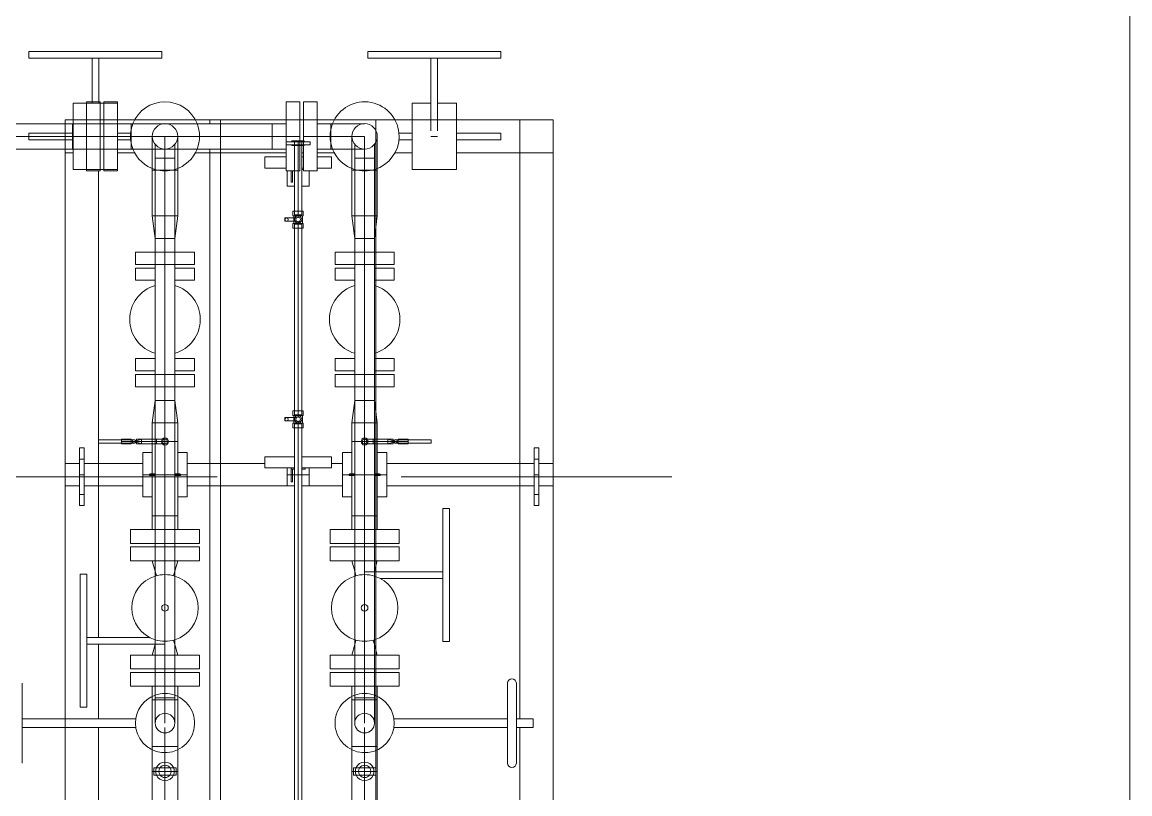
# Model space of a CAD drawing. Header units: inches. Extents: x -1128 to 651, y 96 to 845.
# Drawn here: x -1028.51 to -1024.003, y 702.913 to 706.051 of the extents above; entities that cross this region are included whole.
import ezdxf

# ---------------------------------------------------------------- set-up
doc = ezdxf.new("R2010")
doc.units = ezdxf.units.IN
doc.header["$MEASUREMENT"] = 0
doc.layers.add('EQUIPMENT LAYOUT-EMBED 1_DWG$0$DwgTemplate', color=7, linetype='Continuous')
doc.layers.add('Layout', color=6, linetype='Continuous', lineweight=18)

# ---------------------------------------------------------------- blocks, each defined once
blk = doc.blocks.new('A$C55974CAD')
at = {"layer": 'EQUIPMENT LAYOUT-EMBED 1_DWG$0$DwgTemplate', "color": 7, "lineweight": 0}
for p, q in [((29.9678, 3.8663), (29.9678, 7.3976)), ((30.025, 7.3976), (30.025, 3.8663)), ((30.0821, 3.8663), (30.0821, 7.3976)), ((27.5607, 4.994), (27.2007, 4.994)), ((27.3607, 4.994), (27.3607, 4.4818)), ((27.4007, 4.994), (27.4007, 4.4818)), ((30.01, 4.964), (30.04, 4.964)), ((30.01, 4.964), (30.01, 4.764)), ((30.04, 4.964), (30.04, 4.764)), ((30.377, 4.964), (30.377, 4.364)), ((30.407, 4.964), (30.377, 4.964)), ((30.407, 4.964), (30.407, 4.364)), ((29.875, 4.764), (29.9678, 4.764)), ((29.875, 4.764), (29.875, 4.7042)), ((29.9678, 4.7663), (30.025, 4.7663)), ((30.0821, 4.7663), (29.9678, 4.7663)), ((29.9678, 4.764), (30.0821, 4.764)), ((30.025, 4.7663), (30.0821, 4.7663)), ((30.0821, 4.764), (30.175, 4.764)), ((30.175, 4.764), (30.175, 4.7042)), ((27.452, 4.732), (27.752, 4.732)), ((27.452, 4.732), (27.452, 4.702)), ((27.452, 4.702), (27.752, 4.702)), ((27.737, 4.702), (27.737, 4.3944)), ((27.752, 4.732), (28.052, 4.732)), ((27.752, 4.702), (28.052, 4.702)), ((27.767, 4.702), (27.767, 4.4193)), ((28.052, 4.732), (28.052, 4.702)), ((29.8694, 4.7042), (29.9678, 4.7042)), ((29.8694, 4.7042), (29.8694, 4.6423)), ((29.875, 4.7042), (29.875, 4.6423)), ((29.9678, 4.7042), (30.025, 4.7042)), ((30.025, 4.7042), (30.0821, 4.7042)), ((30.0821, 4.7042), (30.1806, 4.7042)), ((30.175, 4.7042), (30.175, 4.6423)), ((30.1806, 4.7042), (30.1806, 4.6423)), ((28.6425, 4.65), (28.65, 4.65)), ((28.6425, 4.65), (28.6425, 4.49)), ((28.65, 4.65), (28.6575, 4.65)), ((28.6575, 4.65), (28.6575, 4.49)), ((30.1806, 4.679), (30.175, 4.679)), ((30.1806, 4.649), (30.175, 4.649)), ((30.377, 4.679), (30.1806, 4.679)), ((30.377, 4.649), (30.1806, 4.649)), ((29.8694, 4.6423), (29.9678, 4.6423)), ((29.9678, 4.6263), (29.8694, 4.6263)), ((29.8694, 4.5644), (29.8694, 4.6263)), ((29.875, 4.6423), (29.875, 4.6263)), ((29.875, 4.6263), (29.875, 4.5644)), ((29.9678, 4.6423), (30.025, 4.6423)), ((30.025, 4.6263), (29.9678, 4.6263)), ((30.025, 4.6423), (30.0821, 4.6423)), ((30.0821, 4.6263), (30.025, 4.6263)), ((30.0821, 4.6423), (30.1806, 4.6423)), ((30.1806, 4.6263), (30.0821, 4.6263)), ((30.175, 4.6423), (30.175, 4.6263)), ((30.175, 4.6263), (30.175, 4.5644)), ((30.1806, 4.5644), (30.1806, 4.6263)), ((28.6393, 4.5462), (28.6425, 4.5462)), ((28.6393, 4.5462), (28.6393, 4.5018)), ((28.6425, 4.5462), (28.65, 4.5462)), ((28.65, 4.5462), (28.65, 4.5018)), ((28.65, 4.5462), (28.6575, 4.5462)), ((28.6575, 4.5462), (28.6607, 4.5462)), ((28.6607, 4.5462), (28.6607, 4.5018)), ((29.9678, 4.5644), (29.8694, 4.5644)), ((29.875, 4.5644), (29.875, 4.564)), ((29.875, 4.564), (29.9678, 4.564)), ((30.025, 4.5644), (29.9678, 4.5644)), ((29.9678, 4.564), (30.0821, 4.564)), ((30.01, 4.564), (30.01, 4.5048)), ((30.0821, 4.5644), (30.025, 4.5644)), ((30.04, 4.564), (30.04, 4.5048)), ((30.1806, 4.5644), (30.0821, 4.5644)), ((30.0821, 4.564), (30.175, 4.564)), ((30.175, 4.5644), (30.175, 4.564)), ((27.5474, 4.3944), (27.5474, 4.5055)), ((27.5474, 4.5055), (27.6093, 4.5055)), ((27.6093, 4.3944), (27.6093, 4.5055)), ((27.6253, 4.5055), (27.6253, 4.3944)), ((27.6872, 4.5055), (27.6253, 4.5055)), ((27.6872, 4.5055), (27.6872, 4.3944)), ((28.1128, 4.3944), (28.1128, 4.5055)), ((28.1128, 4.5055), (28.1747, 4.5055)), ((28.1747, 4.3944), (28.1747, 4.5055)), ((28.1907, 4.5055), (28.1907, 4.3944)), ((28.2526, 4.5055), (28.1907, 4.5055)), ((28.2526, 4.5055), (28.2526, 4.3944)), ((28.6425, 4.5248), (28.6393, 4.5248)), ((28.6425, 4.5144), (28.6393, 4.5248)), ((28.6393, 4.5018), (28.6425, 4.5018)), ((28.6425, 4.5018), (28.65, 4.5018)), ((28.65, 4.4782), (28.65, 4.5018)), ((28.65, 4.5018), (28.65, 4.5018)), ((28.65, 4.5018), (28.65, 4.5018)), ((28.65, 4.5018), (28.6575, 4.5018)), ((28.6607, 4.5248), (28.6575, 4.5248)), ((28.6575, 4.5144), (28.6607, 4.5248)), ((28.6575, 4.5018), (28.6607, 4.5018)), ((30.025, 4.5024), (29.9678, 4.5024)), ((30.0821, 4.5024), (29.9678, 4.5024)), ((30.0821, 4.5024), (30.025, 4.5024)), ((28.6607, 4.4782), (28.6393, 4.4782)), ((28.6393, 4.4782), (28.6393, 4.4071)), ((28.6464, 4.4782), (28.6393, 4.4552)), ((28.6393, 4.4552), (28.6607, 4.4552)), ((28.6474, 4.4817), (28.6464, 4.4782)), ((28.65, 4.4552), (28.65, 4.4782)), ((28.65, 4.4071), (28.65, 4.4552)), ((28.6525, 4.4817), (28.6536, 4.4782)), ((28.6536, 4.4782), (28.6607, 4.4552)), ((28.6607, 4.4782), (28.6607, 4.4071)), ((28.8967, 4.3944), (28.8967, 4.4833)), ((28.8967, 4.4833), (28.9522, 4.4833)), ((28.9522, 4.3944), (28.9522, 4.4833)), ((29.4477, 4.4833), (29.4477, 4.3944)), ((29.5033, 4.4833), (29.4477, 4.4833)), ((29.5033, 4.4833), (29.5033, 4.3944)), ((27.1634, 4.4071), (26.9634, 4.4071)), ((27.1634, 4.2928), (27.1634, 4.4071)), ((27.2602, 4.4071), (27.1634, 4.4071)), ((27.276, 4.4071), (27.2602, 4.4071)), ((27.276, 4.2928), (27.276, 4.4071)), ((27.2761, 4.4071), (27.2761, 4.35)), ((27.4853, 4.4071), (27.2761, 4.4071)), ((27.4853, 4.4071), (27.4853, 4.35)), ((27.4853, 4.35), (27.4853, 4.4071)), ((27.4853, 4.4071), (27.5012, 4.4071)), ((27.5012, 4.4071), (27.5474, 4.4071)), ((27.6872, 4.4071), (27.6872, 4.3944)), ((27.7345, 4.3944), (27.6872, 4.4071)), ((28.0655, 4.3944), (28.1128, 4.4071)), ((28.1128, 4.3944), (28.1128, 4.4071)), ((28.3146, 4.4071), (28.2526, 4.4071)), ((28.3146, 4.3944), (28.3146, 4.4071)), ((28.496, 4.4071), (28.3146, 4.4071)), ((28.3146, 4.4071), (28.3146, 4.3944)), ((28.504, 4.4071), (28.496, 4.4071)), ((28.65, 4.4071), (28.504, 4.4071)), ((28.6393, 4.4071), (28.6393, 4.3881)), ((28.65, 4.3881), (28.65, 4.4071)), ((28.65, 4.2928), (28.65, 4.4071)), ((28.7333, 4.4071), (28.65, 4.4071)), ((28.6607, 4.4071), (28.6607, 4.3881)), ((28.7333, 4.3944), (28.7333, 4.4071)), ((28.7333, 4.4071), (28.7333, 4.3944)), ((28.7333, 4.4071), (28.8349, 4.3944)), ((29.5651, 4.3944), (29.6667, 4.4071)), ((29.6667, 4.3944), (29.6667, 4.4071)), ((29.6667, 4.3944), (29.6667, 4.4071)), ((29.8726, 4.4071), (29.6667, 4.4071)), ((29.8726, 4.4071), (29.8726, 4.3944)), ((29.8803, 4.4071), (29.8726, 4.4071)), ((29.8726, 4.3944), (29.8726, 4.4071)), ((30.025, 4.4071), (29.8803, 4.4071)), ((26.9978, 4.35), (27.1216, 4.35)), ((27.1216, 4.35), (27.1634, 4.35)), ((27.1633, 4.35), (27.1633, 4.35)), ((27.1634, 4.35), (27.1633, 4.35)), ((27.1634, 4.35), (27.2051, 4.35)), ((27.2051, 4.35), (27.2473, 4.35)), ((27.2473, 4.35), (27.276, 4.35)), ((27.276, 4.35), (27.2761, 4.35)), ((27.2761, 4.35), (27.3607, 4.35)), ((27.2761, 4.35), (27.2761, 4.2928)), ((27.3807, 4.3944), (27.495, 4.3944)), ((27.495, 4.35), (27.3807, 4.35)), ((27.4853, 4.35), (27.4853, 4.2928)), ((27.4853, 4.2928), (27.4853, 4.35)), ((27.495, 4.3944), (27.495, 4.3055)), ((27.495, 4.3944), (29.9264, 4.3944)), ((27.495, 4.3055), (27.495, 4.3944)), ((29.9264, 4.35), (27.495, 4.35)), ((27.495, 4.35), (27.495, 4.35)), ((27.495, 4.35), (27.495, 4.35)), ((27.5474, 4.35), (27.5474, 4.3944)), ((27.5474, 4.3055), (27.5474, 4.35)), ((27.6093, 4.35), (27.6093, 4.3944)), ((27.6093, 4.3055), (27.6093, 4.35)), ((27.6253, 4.3944), (27.6253, 4.35)), ((27.6253, 4.35), (27.6253, 4.3055)), ((27.6872, 4.3944), (27.6872, 4.3055)), ((27.6872, 4.3944), (27.6872, 4.35)), ((27.6872, 4.35), (27.6872, 4.3055)), ((27.737, 4.3938), (27.7345, 4.3944)), ((27.737, 4.3944), (27.737, 4.35)), ((28.0449, 4.3889), (28.0655, 4.3944)), ((28.1128, 4.35), (28.1128, 4.3944)), ((28.1128, 4.35), (28.1128, 4.3944)), ((28.1128, 4.3055), (28.1128, 4.35)), ((28.1128, 4.3055), (28.1128, 4.35)), ((28.1747, 4.35), (28.1747, 4.3944)), ((28.1747, 4.3055), (28.1747, 4.35)), ((28.1907, 4.3944), (28.1907, 4.35)), ((28.1907, 4.35), (28.1907, 4.3055)), ((28.2526, 4.3944), (28.2526, 4.35)), ((28.2526, 4.35), (28.2526, 4.3055)), ((28.3146, 4.3055), (28.3146, 4.3944)), ((28.3146, 4.3944), (28.3146, 4.35)), ((28.3146, 4.35), (28.3146, 4.3055)), ((28.6607, 4.3881), (28.6393, 4.3881)), ((28.6393, 4.3881), (28.65, 4.3881)), ((28.6393, 4.3881), (28.6393, 4.35)), ((28.65, 4.3881), (28.65, 4.3881)), ((28.65, 4.3881), (28.65, 4.3881)), ((28.65, 4.35), (28.65, 4.3881)), ((28.65, 4.3881), (28.6607, 4.3881)), ((28.6607, 4.35), (28.6607, 4.3881)), ((28.7333, 4.3055), (28.7333, 4.3944)), ((28.7333, 4.3944), (28.7333, 4.35)), ((28.7333, 4.35), (28.7333, 4.3055)), ((28.8349, 4.35), (28.8349, 4.3944)), ((28.8349, 4.3944), (28.8349, 4.35)), ((28.8349, 4.3055), (28.8349, 4.35)), ((28.8349, 4.35), (28.8349, 4.3055)), ((28.8967, 4.35), (28.8967, 4.3944)), ((28.8967, 4.3055), (28.8967, 4.35)), ((28.9522, 4.35), (28.9522, 4.3944)), ((28.9522, 4.3055), (28.9522, 4.35)), ((29.4477, 4.3944), (29.4477, 4.35)), ((29.4477, 4.35), (29.4477, 4.3055)), ((29.5033, 4.3944), (29.5033, 4.35)), ((29.5033, 4.35), (29.5033, 4.3055)), ((29.5651, 4.35), (29.5651, 4.3944)), ((29.5651, 4.3944), (29.5651, 4.35)), ((29.5651, 4.3055), (29.5651, 4.35)), ((29.5651, 4.35), (29.5651, 4.3055)), ((29.6667, 4.35), (29.6667, 4.3944)), ((29.6667, 4.3055), (29.6667, 4.3944)), ((29.6667, 4.3055), (29.6667, 4.35)), ((29.8726, 4.3944), (29.8726, 4.35)), ((29.8726, 4.3055), (29.8726, 4.3944)), ((29.8726, 4.35), (29.8726, 4.3055)), ((29.9264, 4.3944), (29.9264, 4.3055)), ((29.9264, 4.35), (29.9265, 4.35)), ((29.9265, 4.3944), (29.9265, 4.3055)), ((29.9678, 4.3944), (29.9265, 4.3944)), ((29.9265, 4.35), (29.9678, 4.35)), ((29.9891, 4.3944), (29.9678, 4.3944)), ((29.9678, 4.35), (30.025, 4.35)), ((30.407, 4.364), (30.377, 4.364)), ((27.495, 4.3055), (27.3807, 4.3055)), ((27.495, 4.3055), (29.9264, 4.3055)), ((27.5474, 4.1944), (27.5474, 4.3055)), ((27.6093, 4.1944), (27.6093, 4.3055)), ((27.6253, 4.3055), (27.6253, 4.1944)), ((27.6872, 4.3055), (27.6872, 4.2928)), ((27.6872, 4.3055), (27.6872, 4.1944)), ((27.7345, 4.3055), (27.6872, 4.2928)), ((27.7551, 4.3111), (27.7345, 4.3055)), ((28.0449, 4.3111), (28.0655, 4.3055)), ((28.0655, 4.3055), (28.1128, 4.2928)), ((28.1128, 4.2928), (28.1128, 4.3055)), ((28.1128, 4.1944), (28.1128, 4.3055)), ((28.1747, 4.1944), (28.1747, 4.3055)), ((28.1907, 4.3055), (28.1907, 4.1944)), ((28.2526, 4.3055), (28.2526, 4.1944)), ((28.3146, 4.2928), (28.3146, 4.3055)), ((28.3146, 4.3055), (28.3146, 4.2928)), ((28.7333, 4.2928), (28.7333, 4.3055)), ((28.7333, 4.3055), (28.7333, 4.2928)), ((28.8349, 4.3055), (28.7333, 4.2928)), ((28.8967, 4.2166), (28.8967, 4.3055)), ((28.9522, 4.2166), (28.9522, 4.3055)), ((29.4477, 4.3055), (29.4477, 4.2166)), ((29.5033, 4.3055), (29.5033, 4.2166)), ((29.6667, 4.2928), (29.5651, 4.3055)), ((29.6667, 4.2928), (29.6667, 4.3055)), ((29.6667, 4.2928), (29.6667, 4.3055)), ((29.8726, 4.3055), (29.8726, 4.2928)), ((29.8726, 4.2928), (29.8726, 4.3055)), ((29.9678, 4.3055), (29.9265, 4.3055)), ((29.9891, 4.3055), (29.9678, 4.3055)), ((27.1634, 4.2928), (26.9634, 4.2928)), ((27.2602, 4.2928), (27.1634, 4.2928)), ((27.276, 4.2928), (27.2602, 4.2928)), ((27.4853, 4.2928), (27.2761, 4.2928)), ((27.4853, 4.2928), (27.5012, 4.2928)), ((27.5012, 4.2928), (27.5474, 4.2928)), ((28.3146, 4.2928), (28.2526, 4.2928)), ((28.496, 4.2928), (28.3146, 4.2928)), ((28.504, 4.2928), (28.496, 4.2928)), ((28.65, 4.2928), (28.504, 4.2928)), ((28.7333, 4.2928), (28.65, 4.2928)), ((29.8726, 4.2928), (29.6667, 4.2928)), ((29.8726, 4.2928), (29.8803, 4.2928)), ((29.8803, 4.2928), (30.025, 4.2928)), ((28.8967, 4.2166), (28.9522, 4.2166)), ((29.5033, 4.2166), (29.4477, 4.2166)), ((27.5474, 4.1944), (27.6093, 4.1944)), ((27.6872, 4.1944), (27.6253, 4.1944)), ((28.1128, 4.1944), (28.1747, 4.1944)), ((28.2526, 4.1944), (28.1907, 4.1944)), ((29.9678, 3.8663), (30.0821, 3.8663)), ((29.9678, 3.8663), (30.025, 3.8663)), ((29.9678, 3.8663), (29.9678, 3.8042)), ((30.025, 3.7423), (30.025, 3.8663)), ((30.025, 3.8663), (30.0821, 3.8663)), ((30.0821, 3.8663), (30.0821, 3.8042)), ((28.7425, 3.809), (28.75, 3.809)), ((28.7425, 3.809), (28.7425, 3.7576)), ((28.75, 3.809), (28.7575, 3.809)), ((28.7575, 3.809), (28.7575, 3.7576)), ((29.6425, 3.809), (29.65, 3.809)), ((29.6425, 3.809), (29.6425, 3.7576)), ((29.65, 3.809), (29.6575, 3.809)), ((29.6575, 3.809), (29.6575, 3.7576)), ((29.8694, 3.8042), (30.025, 3.8042)), ((29.8694, 3.8042), (29.8694, 3.7423)), ((29.9872, 3.75), (29.9872, 3.8039)), ((29.9872, 3.8039), (30, 3.8039)), ((30, 3.75), (30, 3.8039)), ((30.025, 3.8042), (30.1806, 3.8042)), ((30.1806, 3.8042), (30.1806, 3.7423)), ((26.6381, 3.7667), (28.7119, 3.7667)), ((28.7119, 3.75), (26.6381, 3.75)), ((28.7119, 3.773), (28.7119, 3.75)), ((28.7325, 3.773), (28.7119, 3.773)), ((28.7119, 3.7667), (28.7294, 3.7667)), ((28.7294, 3.75), (28.7119, 3.75)), ((28.7119, 3.75), (28.7294, 3.75)), ((28.7119, 3.75), (28.7119, 3.727)), ((28.7294, 3.7667), (28.7294, 3.7333)), ((28.7294, 3.75), (28.7325, 3.75)), ((28.7325, 3.773), (28.7325, 3.75)), ((28.7325, 3.75), (28.7325, 3.7698)), ((28.7325, 3.7698), (28.7425, 3.7698)), ((28.7393, 3.75), (28.7325, 3.75)), ((28.7325, 3.75), (28.7325, 3.75)), ((28.7325, 3.7302), (28.7325, 3.75)), ((28.7325, 3.75), (28.7325, 3.727)), ((28.7425, 3.75), (28.7393, 3.75)), ((28.7425, 3.7698), (28.7575, 3.7698)), ((28.7575, 3.7698), (28.7675, 3.7698)), ((28.7607, 3.75), (28.7575, 3.75)), ((28.7675, 3.75), (28.7607, 3.75)), ((28.7675, 3.75), (28.7675, 3.773)), ((28.7675, 3.773), (28.7881, 3.773)), ((28.7706, 3.75), (28.7675, 3.75)), ((28.7675, 3.727), (28.7675, 3.75)), ((28.7706, 3.7667), (28.7706, 3.7333)), ((28.7706, 3.7667), (28.7881, 3.7667)), ((28.7881, 3.75), (28.7706, 3.75)), ((28.7881, 3.75), (28.7706, 3.75)), ((28.7881, 3.75), (28.7881, 3.773)), ((28.7881, 3.7667), (29.6119, 3.7667)), ((29.6119, 3.75), (28.7881, 3.75)), ((28.7881, 3.727), (28.7881, 3.75)), ((29.6119, 3.773), (29.6119, 3.75)), ((29.6325, 3.773), (29.6119, 3.773)), ((29.6119, 3.7667), (29.6294, 3.7667)), ((29.6294, 3.75), (29.6119, 3.75)), ((29.6119, 3.75), (29.6294, 3.75)), ((29.6119, 3.75), (29.6119, 3.727)), ((29.6294, 3.7667), (29.6294, 3.7333)), ((29.6294, 3.75), (29.6325, 3.75)), ((29.6325, 3.773), (29.6325, 3.75)), ((29.6325, 3.75), (29.6325, 3.7698)), ((29.6325, 3.7698), (29.6425, 3.7698)), ((29.6325, 3.75), (29.6325, 3.75)), ((29.6393, 3.75), (29.6325, 3.75)), ((29.6325, 3.7302), (29.6325, 3.75)), ((29.6325, 3.75), (29.6325, 3.727)), ((29.6425, 3.75), (29.6393, 3.75)), ((29.6425, 3.7698), (29.6575, 3.7698)), ((29.6575, 3.7698), (29.6675, 3.7698)), ((29.6607, 3.75), (29.6575, 3.75)), ((29.6675, 3.75), (29.6607, 3.75)), ((29.6675, 3.75), (29.6675, 3.773)), ((29.6675, 3.773), (29.6881, 3.773)), ((29.6706, 3.75), (29.6675, 3.75)), ((29.6675, 3.727), (29.6675, 3.75)), ((29.6706, 3.7667), (29.6706, 3.7333)), ((29.6706, 3.7667), (29.6881, 3.7667)), ((29.6881, 3.75), (29.6706, 3.75)), ((29.6881, 3.75), (29.6706, 3.75)), ((29.6881, 3.75), (29.6881, 3.773)), ((29.6881, 3.7667), (29.8694, 3.7667)), ((29.8694, 3.75), (29.6881, 3.75)), ((29.6881, 3.727), (29.6881, 3.75)), ((29.8694, 3.7667), (30.0017, 3.7667)), ((30.0017, 3.75), (29.8694, 3.75)), ((29.9842, 3.7778), (29.9842, 3.75)), ((29.9872, 3.7778), (29.9842, 3.7778)), ((29.9842, 3.75), (29.9842, 3.7423)), ((29.9872, 3.7423), (29.9872, 3.75)), ((30.0049, 3.7778), (30, 3.7778)), ((30, 3.75), (30.0017, 3.75)), ((30, 3.7423), (30, 3.75)), ((30.0017, 3.7667), (30.0017, 3.7333)), ((30.0049, 3.7778), (30.0049, 3.75)), ((30.0049, 3.75), (30.0049, 3.7423)), ((26.6381, 3.7333), (28.7119, 3.7333)), ((28.7119, 3.7333), (28.7294, 3.7333)), ((28.7325, 3.727), (28.7119, 3.727)), ((28.7325, 3.7302), (28.7675, 3.7302)), ((28.7675, 3.727), (28.7881, 3.727)), ((28.7706, 3.7333), (28.7881, 3.7333)), ((28.7881, 3.7333), (29.6119, 3.7333)), ((29.6119, 3.7333), (29.6294, 3.7333)), ((29.6325, 3.727), (29.6119, 3.727)), ((29.6325, 3.7302), (29.6675, 3.7302)), ((29.6675, 3.727), (29.6881, 3.727)), ((29.6706, 3.7333), (29.6881, 3.7333)), ((29.6881, 3.7333), (29.9842, 3.7333)), ((29.8694, 3.7423), (30.025, 3.7423)), ((30.025, 3.7263), (29.8694, 3.7263)), ((29.8694, 3.6644), (29.8694, 3.7263)), ((29.9842, 3.7423), (29.9842, 3.7263)), ((29.9842, 3.7333), (30.0017, 3.7333)), ((29.9842, 3.7263), (29.9842, 3.7222)), ((29.9872, 3.7222), (29.9842, 3.7222)), ((29.9872, 3.7263), (29.9872, 3.7423)), ((29.9872, 3.696), (29.9872, 3.7263)), ((29.9872, 3.696), (30, 3.696)), ((30, 3.7263), (30, 3.7423)), ((30, 3.696), (30, 3.7263)), ((30.0049, 3.7222), (30, 3.7222)), ((30.0049, 3.7423), (30.0049, 3.7263)), ((30.0049, 3.7263), (30.0049, 3.7222)), ((30.025, 3.7423), (30.1806, 3.7423)), ((30.025, 3.7263), (30.025, 3.6024)), ((30.1806, 3.7263), (30.025, 3.7263)), ((30.1806, 3.6644), (30.1806, 3.7263)), ((30.025, 3.6644), (29.8694, 3.6644)), ((29.9678, 3.6024), (29.9678, 3.6644)), ((30.1806, 3.6644), (30.025, 3.6644)), ((30.0821, 3.6024), (30.0821, 3.6644)), ((27.5474, 3.4944), (27.5474, 3.6055)), ((27.5474, 3.6055), (27.6093, 3.6055)), ((27.6093, 3.4944), (27.6093, 3.6055)), ((27.6253, 3.6055), (27.6253, 3.4944)), ((27.6872, 3.6055), (27.6253, 3.6055)), ((27.6872, 3.6055), (27.6872, 3.4944)), ((28.1128, 3.4944), (28.1128, 3.6055)), ((28.1128, 3.6055), (28.1747, 3.6055)), ((28.1747, 3.4944), (28.1747, 3.6055)), ((28.1907, 3.6055), (28.1907, 3.4944)), ((28.2526, 3.6055), (28.1907, 3.6055)), ((28.2526, 3.6055), (28.2526, 3.4944)), ((30.025, 3.6024), (29.9678, 3.6024)), ((30.0821, 3.6024), (29.9678, 3.6024)), ((29.9678, 3.45), (29.9678, 3.6024)), ((30.0821, 3.6024), (30.025, 3.6024)), ((30.025, 3.6024), (30.025, 3.6024)), ((30.025, 3.6024), (30.025, 3.6024)), ((30.025, 3.6024), (30.025, 3.45)), ((30.0821, 3.6024), (30.0821, 3.45)), ((28.8967, 3.4944), (28.8967, 3.5833)), ((28.8967, 3.5833), (28.9522, 3.5833)), ((28.9522, 3.4944), (28.9522, 3.5833)), ((29.4477, 3.5833), (29.4477, 3.4944)), ((29.5033, 3.5833), (29.4477, 3.5833)), ((29.5033, 3.5833), (29.5033, 3.4944)), ((27.1634, 3.5071), (26.9634, 3.5071)), ((27.1634, 3.3928), (27.1634, 3.5071)), ((27.2602, 3.5071), (27.1634, 3.5071)), ((27.276, 3.5071), (27.2602, 3.5071)), ((27.276, 3.3928), (27.276, 3.5071)), ((27.2761, 3.5071), (27.2761, 3.45)), ((27.4853, 3.5071), (27.2761, 3.5071)), ((27.4853, 3.5071), (27.4853, 3.45)), ((27.4853, 3.45), (27.4853, 3.5071)), ((27.4853, 3.5071), (27.5012, 3.5071)), ((27.5012, 3.5071), (27.5474, 3.5071)), ((27.6872, 3.5071), (27.6872, 3.4944)), ((27.7345, 3.4944), (27.6872, 3.5071)), ((28.0655, 3.4944), (28.1128, 3.5071)), ((28.1128, 3.4944), (28.1128, 3.5071)), ((28.3146, 3.5071), (28.2526, 3.5071)), ((28.3146, 3.5071), (28.3146, 3.4944)), ((28.3146, 3.4944), (28.3146, 3.5071)), ((28.496, 3.5071), (28.3146, 3.5071)), ((28.504, 3.5071), (28.496, 3.5071)), ((28.65, 3.5071), (28.504, 3.5071)), ((28.65, 3.3928), (28.65, 3.5071)), ((28.7333, 3.5071), (28.65, 3.5071)), ((28.7333, 3.5071), (28.7333, 3.4944)), ((28.7333, 3.5071), (28.8349, 3.4944)), ((28.7333, 3.4944), (28.7333, 3.5071)), ((29.5651, 3.4944), (29.6667, 3.5071)), ((29.6667, 3.4944), (29.6667, 3.5071)), ((29.6667, 3.4944), (29.6667, 3.5071)), ((29.8726, 3.5071), (29.6667, 3.5071)), ((29.8726, 3.5071), (29.8726, 3.4944)), ((29.8803, 3.5071), (29.8726, 3.5071)), ((29.8726, 3.4944), (29.8726, 3.5071)), ((30.025, 3.5071), (29.8803, 3.5071)), ((26.9978, 3.45), (27.1216, 3.45)), ((27.1216, 3.45), (27.1634, 3.45)), ((27.1633, 3.45), (27.1633, 3.45)), ((27.1634, 3.45), (27.1633, 3.45)), ((27.1634, 3.45), (27.2051, 3.45)), ((27.2051, 3.45), (27.2473, 3.45)), ((27.2473, 3.45), (27.276, 3.45)), ((27.276, 3.45), (27.2761, 3.45)), ((27.2761, 3.45), (27.3607, 3.45)), ((27.2761, 3.45), (27.2761, 3.3928)), ((27.3807, 3.4944), (27.495, 3.4944)), ((27.495, 3.45), (27.3807, 3.45)), ((27.4853, 3.45), (27.4853, 3.3928)), ((27.4853, 3.3928), (27.4853, 3.45)), ((27.495, 3.4944), (27.495, 3.4055)), ((27.495, 3.4944), (29.9264, 3.4944)), ((27.495, 3.4055), (27.495, 3.4944)), ((29.9264, 3.45), (27.495, 3.45)), ((27.495, 3.45), (27.495, 3.45)), ((27.495, 3.45), (27.495, 3.45)), ((27.5474, 3.45), (27.5474, 3.4944)), ((27.5474, 3.4055), (27.5474, 3.45)), ((27.6093, 3.45), (27.6093, 3.4944)), ((27.6093, 3.4055), (27.6093, 3.45)), ((27.6253, 3.4944), (27.6253, 3.45)), ((27.6253, 3.45), (27.6253, 3.4055)), ((27.6872, 3.4944), (27.6872, 3.4055)), ((27.6872, 3.4944), (27.6872, 3.45)), ((27.6872, 3.45), (27.6872, 3.4055)), ((27.7551, 3.4889), (27.7345, 3.4944)), ((28.0449, 3.4889), (28.0655, 3.4944)), ((28.063, 3.4055), (28.063, 3.45)), ((28.1128, 3.45), (28.1128, 3.4944)), ((28.1128, 3.45), (28.1128, 3.4944)), ((28.1128, 3.4055), (28.1128, 3.45)), ((28.1128, 3.4055), (28.1128, 3.45)), ((28.1747, 3.45), (28.1747, 3.4944)), ((28.1747, 3.4055), (28.1747, 3.45)), ((28.1907, 3.4944), (28.1907, 3.45)), ((28.1907, 3.45), (28.1907, 3.4055)), ((28.2526, 3.4944), (28.2526, 3.45)), ((28.2526, 3.45), (28.2526, 3.4055)), ((28.3146, 3.4944), (28.3146, 3.45)), ((28.3146, 3.4055), (28.3146, 3.4944)), ((28.3146, 3.45), (28.3146, 3.4055)), ((28.6393, 3.45), (28.6393, 3.4119)), ((28.65, 3.45), (28.65, 3.4119)), ((28.6607, 3.4119), (28.6607, 3.45)), ((28.7333, 3.4944), (28.7333, 3.45)), ((28.7333, 3.4055), (28.7333, 3.4944)), ((28.7333, 3.45), (28.7333, 3.4055)), ((28.8349, 3.4944), (28.8349, 3.45)), ((28.8349, 3.45), (28.8349, 3.4944)), ((28.8349, 3.45), (28.8349, 3.4055)), ((28.8349, 3.4055), (28.8349, 3.45)), ((28.8967, 3.45), (28.8967, 3.4944)), ((28.8967, 3.4055), (28.8967, 3.45)), ((28.9522, 3.45), (28.9522, 3.4944)), ((28.9522, 3.4055), (28.9522, 3.45)), ((29.4477, 3.4944), (29.4477, 3.45)), ((29.4477, 3.45), (29.4477, 3.4055)), ((29.5033, 3.4944), (29.5033, 3.45)), ((29.5033, 3.45), (29.5033, 3.4055)), ((29.5651, 3.45), (29.5651, 3.4944)), ((29.5651, 3.4944), (29.5651, 3.45)), ((29.5651, 3.4055), (29.5651, 3.45)), ((29.5651, 3.45), (29.5651, 3.4055)), ((29.6667, 3.45), (29.6667, 3.4944)), ((29.6667, 3.4055), (29.6667, 3.4944)), ((29.6667, 3.4055), (29.6667, 3.45)), ((29.8726, 3.4944), (29.8726, 3.45)), ((29.8726, 3.4055), (29.8726, 3.4944)), ((29.8726, 3.45), (29.8726, 3.4055)), ((29.9264, 3.4944), (29.9264, 3.4055)), ((29.9264, 3.45), (29.9265, 3.45)), ((29.9265, 3.4944), (29.9265, 3.4055)), ((29.9678, 3.4944), (29.9265, 3.4944)), ((29.9265, 3.45), (29.9678, 3.45)), ((29.9891, 3.4944), (29.9678, 3.4944)), ((29.9678, 3.45), (30.025, 3.45)), ((27.495, 3.4055), (27.3807, 3.4055)), ((27.495, 3.4055), (29.9264, 3.4055)), ((27.5474, 3.2944), (27.5474, 3.4055)), ((27.6093, 3.2944), (27.6093, 3.4055)), ((27.6253, 3.4055), (27.6253, 3.2944)), ((27.6872, 3.4055), (27.6872, 3.3928)), ((27.6872, 3.4055), (27.6872, 3.2944)), ((27.7345, 3.4055), (27.6872, 3.3928)), ((27.7551, 3.4111), (27.7345, 3.4055)), ((28.063, 3.4062), (28.0655, 3.4055)), ((28.063, 3.098), (28.063, 3.4055)), ((28.0655, 3.4055), (28.1128, 3.3928)), ((28.1128, 3.3928), (28.1128, 3.4055)), ((28.1128, 3.2944), (28.1128, 3.4055)), ((28.1747, 3.2944), (28.1747, 3.4055)), ((28.1907, 3.4055), (28.1907, 3.2944)), ((28.2526, 3.4055), (28.2526, 3.2944)), ((28.3146, 3.4055), (28.3146, 3.3928)), ((28.3146, 3.3928), (28.3146, 3.4055)), ((28.6393, 3.4119), (28.6607, 3.4119)), ((28.6393, 3.3928), (28.6393, 3.4119)), ((28.65, 3.4119), (28.6393, 3.4119)), ((28.65, 3.4119), (28.65, 3.3928)), ((28.65, 3.4119), (28.65, 3.4119)), ((28.65, 3.4119), (28.65, 3.4119)), ((28.6607, 3.4119), (28.65, 3.4119)), ((28.6607, 3.3928), (28.6607, 3.4119)), ((28.7333, 3.4055), (28.7333, 3.3928)), ((28.8349, 3.4055), (28.7333, 3.3928)), ((28.7333, 3.3928), (28.7333, 3.4055)), ((28.8967, 3.3166), (28.8967, 3.4055)), ((28.9522, 3.3166), (28.9522, 3.4055)), ((29.4477, 3.4055), (29.4477, 3.3166)), ((29.5033, 3.4055), (29.5033, 3.3166)), ((29.6667, 3.3928), (29.5651, 3.4055)), ((29.6667, 3.3928), (29.6667, 3.4055)), ((29.6667, 3.3928), (29.6667, 3.4055)), ((29.8726, 3.4055), (29.8726, 3.3928)), ((29.8726, 3.3928), (29.8726, 3.4055)), ((29.9891, 3.4055), (29.9265, 3.4055)), ((30.377, 3.436), (30.377, 2.836)), ((30.407, 3.436), (30.377, 3.436)), ((30.407, 3.436), (30.407, 2.836)), ((27.1634, 3.3928), (26.9634, 3.3928)), ((27.2602, 3.3928), (27.1634, 3.3928)), ((27.276, 3.3928), (27.2602, 3.3928)), ((27.4853, 3.3928), (27.2761, 3.3928)), ((27.4853, 3.3928), (27.5012, 3.3928)), ((27.5012, 3.3928), (27.5474, 3.3928)), ((28.033, 3.098), (28.033, 3.3806)), ((28.3146, 3.3928), (28.2526, 3.3928)), ((28.496, 3.3928), (28.3146, 3.3928)), ((28.504, 3.3928), (28.496, 3.3928)), ((28.65, 3.3928), (28.504, 3.3928)), ((28.6393, 3.3218), (28.6393, 3.3928)), ((28.65, 3.3928), (28.65, 3.3448)), ((28.7333, 3.3928), (28.65, 3.3928)), ((28.6607, 3.3218), (28.6607, 3.3928)), ((29.8726, 3.3928), (29.6667, 3.3928)), ((29.8726, 3.3928), (29.8803, 3.3928)), ((29.8803, 3.3928), (30.025, 3.3928)), ((27.3607, 2.806), (27.3607, 3.3181)), ((27.4007, 2.806), (27.4007, 3.3181)), ((28.6607, 3.3448), (28.6393, 3.3448)), ((28.6464, 3.3218), (28.6393, 3.3448)), ((28.6393, 3.3218), (28.6607, 3.3218)), ((28.6425, 3.2982), (28.6393, 3.2982)), ((28.6393, 3.2537), (28.6393, 3.2982)), ((28.6425, 3.15), (28.6425, 3.31)), ((28.65, 3.2982), (28.6425, 3.2982)), ((28.6474, 3.3183), (28.6464, 3.3218)), ((28.65, 3.3448), (28.65, 3.3218)), ((28.65, 3.3218), (28.65, 3.2982)), ((28.65, 3.2982), (28.65, 3.2982)), ((28.65, 3.2982), (28.65, 3.2982)), ((28.65, 3.2537), (28.65, 3.2982)), ((28.6575, 3.2982), (28.65, 3.2982)), ((28.6525, 3.3183), (28.6536, 3.3218)), ((28.6536, 3.3218), (28.6607, 3.3448)), ((28.6575, 3.15), (28.6575, 3.31)), ((28.6607, 3.2982), (28.6575, 3.2982)), ((28.6607, 3.2537), (28.6607, 3.2982)), ((28.8967, 3.3166), (28.9522, 3.3166)), ((29.5033, 3.3166), (29.4477, 3.3166)), ((27.5474, 3.2944), (27.6093, 3.2944)), ((27.6872, 3.2944), (27.6253, 3.2944)), ((28.1128, 3.2944), (28.1747, 3.2944)), ((28.2526, 3.2944), (28.1907, 3.2944)), ((28.6425, 3.2855), (28.6393, 3.2752)), ((28.6393, 3.2752), (28.6425, 3.2752)), ((28.6425, 3.2537), (28.6393, 3.2537)), ((28.65, 3.2537), (28.6425, 3.2537)), ((28.6575, 3.2537), (28.65, 3.2537)), ((28.6575, 3.2855), (28.6607, 3.2752)), ((28.6575, 3.2752), (28.6607, 3.2752)), ((28.6607, 3.2537), (28.6575, 3.2537)), ((30.01, 3.236), (30.01, 3.2951)), ((30.04, 3.236), (30.04, 3.2951)), ((30.175, 3.236), (29.875, 3.236)), ((29.875, 3.036), (29.875, 3.236)), ((30.175, 3.151), (30.175, 3.236)), ((28.65, 3.15), (28.6425, 3.15)), ((28.6575, 3.15), (28.65, 3.15)), ((30.025, 3.1508), (30.025, 3.1211)), ((30.377, 3.151), (30.0494, 3.151)), ((28.048, 3.098), (27.748, 3.098)), ((27.748, 3.068), (27.748, 3.098)), ((28.348, 3.098), (28.048, 3.098)), ((28.348, 3.068), (28.348, 3.098)), ((30.377, 3.121), (30.0494, 3.121)), ((30.175, 3.036), (30.175, 3.121)), ((28.048, 3.068), (27.748, 3.068)), ((28.348, 3.068), (28.048, 3.068)), ((30.175, 3.036), (29.875, 3.036)), ((30.01, 2.836), (30.01, 3.036)), ((30.04, 2.836), (30.04, 3.036)), ((27.2007, 2.806), (27.5607, 2.806)), ((30.04, 2.836), (30.01, 2.836)), ((30.407, 2.836), (30.377, 2.836)), ((27.5607, 2.766), (27.2007, 2.766)), ((27.3607, 2.69), (27.3607, 2.766)), ((27.4007, 2.69), (27.4007, 2.766)), ((27.4007, 2.69), (27.3607, 2.69)), ((61, 0), (0, 0))]:
    blk.add_line(p, q, dxfattribs=at)
at = {"layer": 'EQUIPMENT LAYOUT-EMBED 1_DWG$0$DwgTemplate', "color": 1, "lineweight": 0}
for p, q in [((28.4908, 5.335), (28.4908, 4.735)), ((24.4542, 4.8), (27.3607, 4.8)), ((27.4007, 4.8), (29.9678, 4.8)), ((28.45, 4.8), (28.55, 4.8)), ((28.45, 4.735), (28.45, 4.8)), ((28.55, 4.735), (28.55, 4.8)), ((29.95, 4.8), (29.95, 4.764)), ((29.95, 4.8), (29.9678, 4.8)), ((30.0821, 4.8), (30.1, 4.8)), ((30.0821, 4.8), (30.1, 4.8)), ((30.1, 4.8), (30.1, 4.764)), ((30.1, 4.8), (30.1, 4.764)), ((28.45, 4.45), (28.45, 4.715)), ((28.4908, 4.735), (28.4908, 4.715)), ((28.4908, 4.715), (28.4908, 4.45)), ((28.55, 4.45), (28.55, 4.715)), ((24.4542, 4.65), (27.3607, 4.65)), ((27.4007, 4.65), (27.737, 4.65)), ((27.767, 4.65), (28.6425, 4.65)), ((28.6575, 4.65), (29.8694, 4.65)), ((29.95, 4.564), (29.95, 4.4863)), ((30.1, 4.564), (30.1, 4.4863)), ((28.4908, 4.45), (28.4908, 4.25)), ((28.45, 3.7995), (28.45, 4.25)), ((28.4908, 4.25), (28.4908, 4.115)), ((28.55, 3.9), (28.55, 4.25)), ((29.95, 4.2137), (29.95, 3.8042)), ((30.1, 4.2137), (30.1, 3.8042)), ((29.9678, 4.148), (26.6667, 4.148)), ((30.1, 4.148), (30.0821, 4.148)), ((30.1, 4.148), (30.1, 4.1)), ((29.9678, 4.1), (26.6667, 4.1)), ((30.1, 4.1), (30.0821, 4.1)), ((28.45, 3.55), (28.45, 3.6995)), ((29.95, 3.7333), (29.95, 3.7263)), ((30.1, 3.7423), (30.1, 3.7263)), ((29.95, 3.6644), (29.95, 3.5863)), ((30.1, 3.6644), (30.1, 3.5863)), ((28.55, 3.55), (28.55, 3.6)), ((27.6253, 3.4), (27.6093, 3.4)), ((27.6872, 3.4), (27.6872, 3.4)), ((27.7586, 3.4), (27.7138, 3.4)), ((28.0862, 3.4), (28.063, 3.4)), ((28.1128, 3.4), (28.1128, 3.4)), ((28.1907, 3.4), (28.1747, 3.4)), ((28.8967, 3.4), (28.7905, 3.4)), ((28.9682, 3.4), (28.9522, 3.4)), ((29.0491, 3.4), (29.0238, 3.4)), ((29.3762, 3.4), (29.3509, 3.4)), ((29.4477, 3.4), (29.4317, 3.4)), ((29.6095, 3.4), (29.5033, 3.4)), ((28.45, 2.685), (28.45, 3.35)), ((28.55, 2.685), (28.55, 3.35)), ((29.95, 3.3137), (29.95, 3.236)), ((30.1, 3.3137), (30.1, 3.236)), ((28.4908, 3.285), (28.4908, 2.685)), ((29.95, 3.036), (29.95, 2.6)), ((30.1, 3.036), (30.1, 2.6)), ((27.3607, 2.75), (26.4956, 2.75)), ((30.1, 2.75), (27.4007, 2.75)), ((30.1, 2.75), (30.1, 2.6)), ((28.45, 2.6), (28.45, 2.665)), ((28.4908, 2.685), (28.4908, 2.665)), ((28.4908, 2.665), (28.4908, 2.065)), ((28.55, 2.6), (28.55, 2.665)), ((30.1, 2.6), (22.825, 2.6)), ((28.55, 2.6), (28.45, 2.6)), ((30.1, 2.6), (29.95, 2.6))]:
    blk.add_line(p, q, dxfattribs=at)
at = {"layer": 'EQUIPMENT LAYOUT-EMBED 1_DWG$0$DwgTemplate', "color": 9, "lineweight": 0}
for p, q in [((27.3607, 4.8), (27.4007, 4.8)), ((29.9678, 4.8), (30.0821, 4.8)), ((30.1, 4.764), (30.1, 4.564)), ((28.5, 4.715), (28.5, 4.735)), ((28.5, 4.25), (28.5, 4.45)), ((30.1, 4.4863), (30.1, 4.2137)), ((30.0821, 4.1), (29.9678, 4.1)), ((28.5, 3.6995), (28.5, 3.7995)), ((30.1, 3.8042), (30.1, 3.7423)), ((30.1, 3.7263), (30.1, 3.6644)), ((28.5, 3.35), (28.5, 3.55)), ((30.1, 3.5863), (30.1, 3.3137)), ((27.1467, 3.4), (26.98, 3.4)), ((27.6093, 3.4), (27.18, 3.4)), ((27.6872, 3.4), (27.6253, 3.4)), ((27.7138, 3.4), (27.6872, 3.4)), ((28.063, 3.4), (27.7586, 3.4)), ((28.1128, 3.4), (28.0862, 3.4)), ((28.1747, 3.4), (28.1128, 3.4)), ((28.7905, 3.4), (28.1907, 3.4)), ((28.9522, 3.4), (28.8967, 3.4)), ((29.0238, 3.4), (28.9682, 3.4)), ((29.3509, 3.4), (29.0491, 3.4)), ((29.4317, 3.4), (29.3762, 3.4)), ((29.5033, 3.4), (29.4477, 3.4)), ((30.1, 3.4), (29.6095, 3.4)), ((30.1, 3.236), (30.1, 3.036)), ((28.5, 2.665), (28.5, 2.685))]:
    blk.add_line(p, q, dxfattribs=at)
at = {"layer": 'EQUIPMENT LAYOUT-EMBED 1_DWG$0$DwgTemplate', "color": 5, "lineweight": 0}
for p, q in [((28.3608, 4.735), (28.3608, 4.715)), ((28.3608, 4.715), (28.3608, 4.735)), ((28.4108, 4.735), (28.3608, 4.735)), ((28.3608, 4.735), (28.4108, 4.735)), ((28.3608, 4.715), (28.4108, 4.715)), ((28.3608, 4.715), (28.4108, 4.715)), ((28.4108, 4.715), (28.4108, 4.735)), ((28.4108, 4.735), (28.4108, 4.715)), ((28.4108, 4.735), (28.5708, 4.735)), ((28.5708, 4.735), (28.4108, 4.735)), ((28.4108, 4.715), (28.4108, 4.735)), ((28.5708, 4.715), (28.4108, 4.715)), ((28.5708, 4.715), (28.4108, 4.715)), ((28.5708, 4.735), (28.5708, 4.715)), ((28.5708, 4.715), (28.5708, 4.735)), ((28.6208, 4.735), (28.5708, 4.735)), ((28.6208, 4.735), (28.5708, 4.735)), ((28.5708, 4.715), (28.5708, 4.735)), ((28.5708, 4.715), (28.6208, 4.715)), ((28.6208, 4.715), (28.5708, 4.715)), ((28.6208, 4.715), (28.6208, 4.735)), ((28.6208, 4.735), (28.6208, 4.715)), ((28.9682, 4.4833), (28.9682, 4.3944)), ((29.0238, 4.4833), (28.9682, 4.4833)), ((29.0238, 4.4833), (29.0238, 4.3944)), ((29.3762, 4.3944), (29.3762, 4.4833)), ((29.3762, 4.4833), (29.4317, 4.4833)), ((29.4317, 4.3944), (29.4317, 4.4833)), ((27.1467, 4.4), (27.1467, 4.35)), ((27.18, 4.4), (27.1467, 4.4)), ((27.18, 4.4), (27.18, 4.35)), ((27.1467, 4.35), (27.1467, 4.3)), ((27.18, 4.35), (27.18, 4.3)), ((27.18, 4.3), (27.1467, 4.3)), ((28.9682, 4.3055), (28.9682, 4.2166)), ((29.0238, 4.3055), (29.0238, 4.2166)), ((29.3762, 4.2166), (29.3762, 4.3055)), ((29.4317, 4.2166), (29.4317, 4.3055)), ((29.0238, 4.2166), (28.9682, 4.2166)), ((29.3762, 4.2166), (29.4317, 4.2166)), ((28.9682, 3.5833), (28.9682, 3.4944)), ((29.0238, 3.5833), (28.9682, 3.5833)), ((29.0238, 3.5833), (29.0238, 3.4944)), ((29.3762, 3.4944), (29.3762, 3.5833)), ((29.3762, 3.5833), (29.4317, 3.5833)), ((29.4317, 3.4944), (29.4317, 3.5833)), ((27.1467, 3.5), (27.1467, 3.45)), ((27.18, 3.5), (27.1467, 3.5)), ((27.18, 3.5), (27.18, 3.45)), ((27.1467, 3.45), (27.1467, 3.4)), ((27.18, 3.45), (27.18, 3.4)), ((27.18, 3.4), (27.1467, 3.4)), ((28.9682, 3.4055), (28.9682, 3.3166)), ((29.0238, 3.4055), (29.0238, 3.3166)), ((29.3762, 3.3166), (29.3762, 3.4055)), ((29.4317, 3.3166), (29.4317, 3.4055)), ((29.0238, 3.3166), (28.9682, 3.3166)), ((29.3762, 3.3166), (29.4317, 3.3166)), ((28.4108, 2.685), (28.3608, 2.685)), ((28.3608, 2.685), (28.4108, 2.685)), ((28.3608, 2.685), (28.3608, 2.665)), ((28.3608, 2.665), (28.3608, 2.685)), ((28.3608, 2.665), (28.4108, 2.665)), ((28.3608, 2.665), (28.4108, 2.665)), ((28.4108, 2.665), (28.4108, 2.685)), ((28.4108, 2.685), (28.4108, 2.665)), ((28.4108, 2.685), (28.5708, 2.685)), ((28.5708, 2.685), (28.4108, 2.685)), ((28.4108, 2.665), (28.4108, 2.685)), ((28.5708, 2.665), (28.4108, 2.665)), ((28.5708, 2.665), (28.4108, 2.665)), ((28.6208, 2.685), (28.5708, 2.685)), ((28.6208, 2.685), (28.5708, 2.685)), ((28.5708, 2.685), (28.5708, 2.665)), ((28.5708, 2.665), (28.5708, 2.685)), ((28.5708, 2.665), (28.5708, 2.685)), ((28.5708, 2.665), (28.6208, 2.665)), ((28.6208, 2.665), (28.5708, 2.665)), ((28.6208, 2.665), (28.6208, 2.685)), ((28.6208, 2.685), (28.6208, 2.665))]:
    blk.add_line(p, q, dxfattribs=at)
at = {"layer": 'EQUIPMENT LAYOUT-EMBED 1_DWG$0$DwgTemplate', "color": 3, "lineweight": 0}
for p, q in [((28.4, 4.4071), (28.4, 4.45)), ((28.6, 4.45), (28.4, 4.45)), ((28.6, 4.4071), (28.6, 4.45)), ((28.496, 4.3944), (28.496, 4.417)), ((28.504, 4.417), (28.504, 4.3944)), ((28.496, 4.283), (28.496, 4.3055)), ((28.504, 4.3055), (28.504, 4.283)), ((28.4, 4.25), (28.4, 4.2928)), ((28.6, 4.25), (28.4, 4.25)), ((28.6, 4.25), (28.6, 4.2928)), ((28.5315, 3.7667), (28.5315, 3.9)), ((28.5315, 3.9), (28.5815, 3.9)), ((28.5815, 3.9), (28.5815, 3.7667)), ((29.882, 3.8042), (29.882, 3.9)), ((29.882, 3.9), (29.932, 3.9)), ((29.932, 3.9), (29.932, 3.8042)), ((28.4495, 3.7995), (28.4495, 3.7667)), ((28.5315, 3.7995), (28.4495, 3.7995)), ((29.8694, 3.7995), (29.8, 3.7995)), ((29.8, 3.7995), (29.8, 3.7667)), ((28.4685, 3.7755), (28.4685, 3.7815)), ((28.5255, 3.7815), (28.4685, 3.7815)), ((28.5255, 3.7755), (28.4685, 3.7755)), ((28.5315, 3.7815), (28.5255, 3.7815)), ((28.5255, 3.7667), (28.5255, 3.7815)), ((28.5255, 3.7755), (28.5255, 3.7815)), ((28.5315, 3.7667), (28.5315, 3.7815)), ((29.8694, 3.7815), (29.819, 3.7815)), ((29.819, 3.7755), (29.819, 3.7815)), ((29.8694, 3.7755), (29.819, 3.7755)), ((28.4495, 3.7333), (28.4495, 3.6995)), ((28.5315, 3.6995), (28.4495, 3.6995)), ((28.5255, 3.7185), (28.5255, 3.7333)), ((28.5315, 3.7185), (28.5255, 3.7185)), ((28.5315, 3.6), (28.5315, 3.7333)), ((28.5315, 3.7185), (28.5315, 3.7333)), ((28.5815, 3.7333), (28.5815, 3.6)), ((29.8, 3.7333), (29.8, 3.6995)), ((29.8694, 3.6995), (29.8, 3.6995)), ((29.876, 3.7263), (29.876, 3.7333)), ((29.882, 3.7263), (29.882, 3.7333)), ((29.882, 3.7263), (29.882, 3.7333)), ((29.932, 3.7333), (29.932, 3.7263)), ((29.882, 3.6), (29.882, 3.6644)), ((29.932, 3.6644), (29.932, 3.6)), ((28.5815, 3.6), (28.5315, 3.6)), ((29.932, 3.6), (29.882, 3.6)), ((28.6, 3.55), (28.4, 3.55)), ((28.4, 3.5071), (28.4, 3.55)), ((28.6, 3.5071), (28.6, 3.55)), ((28.496, 3.4944), (28.496, 3.517)), ((28.504, 3.517), (28.504, 3.4944)), ((28.496, 3.383), (28.496, 3.4055)), ((28.504, 3.4055), (28.504, 3.383)), ((28.4, 3.35), (28.4, 3.3928)), ((28.6, 3.35), (28.4, 3.35)), ((28.6, 3.35), (28.6, 3.3928))]:
    blk.add_line(p, q, dxfattribs=at)
at = {"layer": 'EQUIPMENT LAYOUT-EMBED 1_DWG$0$DwgTemplate', "color": 7, "lineweight": 0}
for centre, radius in [((28.65, 4.49), 0.0075), ((30.025, 4.35), 0.0572), ((27.9, 4.35), 0.015), ((28.65, 4.35), 0.016), ((28.65, 4.35), 0.0107), ((28.75, 3.8015), 0.0075), ((29.65, 3.8015), 0.0075), ((28.75, 3.75), 0.0107), ((29.65, 3.75), 0.0107), ((27.9, 3.45), 0.015), ((28.65, 3.45), 0.016), ((28.65, 3.45), 0.0107), ((28.65, 3.31), 0.0075)]:
    blk.add_circle(centre, radius, dxfattribs=at)
for centre, radius, start, end in [((27.9, 4.35), 0.15, 90, 162.7625), ((27.9, 4.35), 0.15, 17.2375, 90), ((30.025, 4.35), 0.1556, 111.5521, 163.3985), ((30.025, 4.35), 0.1556, 90, 111.5521), ((30.025, 4.35), 0.1556, 68.4479, 90), ((30.025, 4.35), 0.1556, 291.5521, 68.4479), ((27.3807, 4.35), 0.1333, 90, 340.5288), ((27.3807, 4.35), 0.1334, 19.4712, 90), ((28.65, 4.49), 0.0087, 149.5553, 252.9561), ((28.65, 4.49), 0.0087, 287.0439, 30.4447), ((27.1634, 4.35), 0.0417, 113.5215, 246.4785), ((27.1634, 4.35), 0.0278, 126.7726, 233.2274), ((27.1634, 4.35), 0.0417, 66.4785, 113.5215), ((27.1634, 4.35), 0.0278, 53.2274, 126.7726), ((27.1634, 4.35), 0.0417, 0, 66.4785), ((27.1634, 4.35), 0.0278, 0, 53.2274), ((27.1634, 4.35), 0.0417, 293.5215, 0), ((27.1634, 4.35), 0.0278, 306.7726, 0), ((27.3807, 4.35), 0.0444, 90, 270), ((27.3807, 4.35), 0.0444, 90, 270), ((27.3807, 4.35), 0.0444, 270, 90), ((27.3807, 4.35), 0.1334, 340.5288, 19.4712), ((27.9, 4.35), 0.15, 162.7625, 197.2375), ((27.9, 4.35), 0.15, 342.7625, 17.2375), ((30.025, 4.35), 0.1556, 163.3985, 196.6015), ((30.025, 4.35), 0.0572, 180, 0), ((27.1634, 4.35), 0.0278, 233.2274, 306.7726), ((27.1634, 4.35), 0.0417, 246.4785, 293.5215), ((27.9, 4.35), 0.15, 197.2375, 342.7625), ((30.025, 4.35), 0.1556, 196.6015, 248.4479), ((30.025, 4.35), 0.1556, 248.4479, 291.5521), ((28.75, 3.75), 0.0166, 116.7952, 270), ((28.75, 3.75), 0.0166, 63.2048, 116.7952), ((28.75, 3.75), 0.0166, 270, 63.2048), ((29.65, 3.75), 0.0166, 116.7952, 270), ((29.65, 3.75), 0.0166, 63.2048, 116.7952), ((29.65, 3.75), 0.0166, 270, 63.2048), ((27.9, 3.45), 0.15, 17.2375, 162.7625), ((30.025, 3.45), 0.1556, 68.4479, 111.5521), ((27.3807, 3.45), 0.1334, 19.4712, 270), ((30.025, 3.45), 0.1556, 111.5521, 163.3985), ((30.025, 3.45), 0.1556, 270, 68.4479), ((30.025, 3.45), 0.0572, 0, 180), ((27.1634, 3.45), 0.0417, 113.5215, 246.4785), ((27.1634, 3.45), 0.0278, 126.7726, 233.2274), ((27.1634, 3.45), 0.0417, 66.4785, 113.5215), ((27.1634, 3.45), 0.0278, 53.2274, 126.7726), ((27.1634, 3.45), 0.0417, 0, 66.4785), ((27.1634, 3.45), 0.0278, 0, 53.2274), ((27.1634, 3.45), 0.0417, 293.5215, 0), ((27.1634, 3.45), 0.0278, 306.7726, 0), ((27.3807, 3.45), 0.0444, 90, 270), ((27.3807, 3.45), 0.0444, 90, 270), ((27.3807, 3.45), 0.0444, 270, 90), ((27.3807, 3.45), 0.1334, 340.5288, 19.4712), ((27.9, 3.45), 0.15, 162.7625, 197.2375), ((27.9, 3.45), 0.15, 342.7625, 17.2375), ((30.025, 3.45), 0.1556, 163.3985, 196.6015), ((30.025, 3.45), 0.0571, 180, 270), ((30.025, 3.45), 0.0572, 180, 0), ((30.025, 3.45), 0.0572, 270, 0), ((27.1634, 3.45), 0.0278, 233.2274, 306.7726), ((27.1634, 3.45), 0.0417, 246.4785, 293.5215), ((27.3807, 3.45), 0.1333, 270, 340.5288), ((27.9, 3.45), 0.15, 197.2375, 270), ((27.9, 3.45), 0.15, 270, 342.7625), ((30.025, 3.45), 0.1556, 196.6015, 270), ((28.65, 3.31), 0.0087, 107.0439, 210.4447), ((28.65, 3.31), 0.0087, 329.5553, 72.9561), ((27.2007, 2.786), 0.02, 90, 270), ((27.5607, 2.786), 0.02, 270, 90)]:
    blk.add_arc(centre, radius, start, end, dxfattribs=at)
at = {"layer": 'EQUIPMENT LAYOUT-EMBED 1_DWG$0$DwgTemplate', "color": 5, "lineweight": 0}
for centre, start, end in [((29.2, 4.35), 16.2339, 163.7661), ((29.2, 4.35), 196.2339, 343.7661), ((29.2, 3.45), 16.2339, 163.7661), ((29.2, 3.45), 196.2339, 343.7661)]:
    blk.add_arc(centre, 0.159, start, end, dxfattribs=at)
at = {"layer": 'EQUIPMENT LAYOUT-EMBED 1_DWG$0$DwgTemplate', "color": 3, "lineweight": 0}
for centre, start, end in [((28.5, 4.417), 0, 180), ((28.5, 4.283), 180, 0), ((28.5, 3.517), 0, 180), ((28.5, 3.383), 180, 0)]:
    blk.add_arc(centre, 0.004, start, end, dxfattribs=at)

msp = doc.modelspace()

# ---------------------------------------------------------------- block references
at = {"layer": 'Layout', "xscale": 0.9025, "yscale": 0.9025, "zscale": 0.9025, "rotation": 90}
msp.add_blockref('A$C55974CAD', (-1024.0033, 678.4893), dxfattribs=at)

doc.saveas('drawing.dxf')
